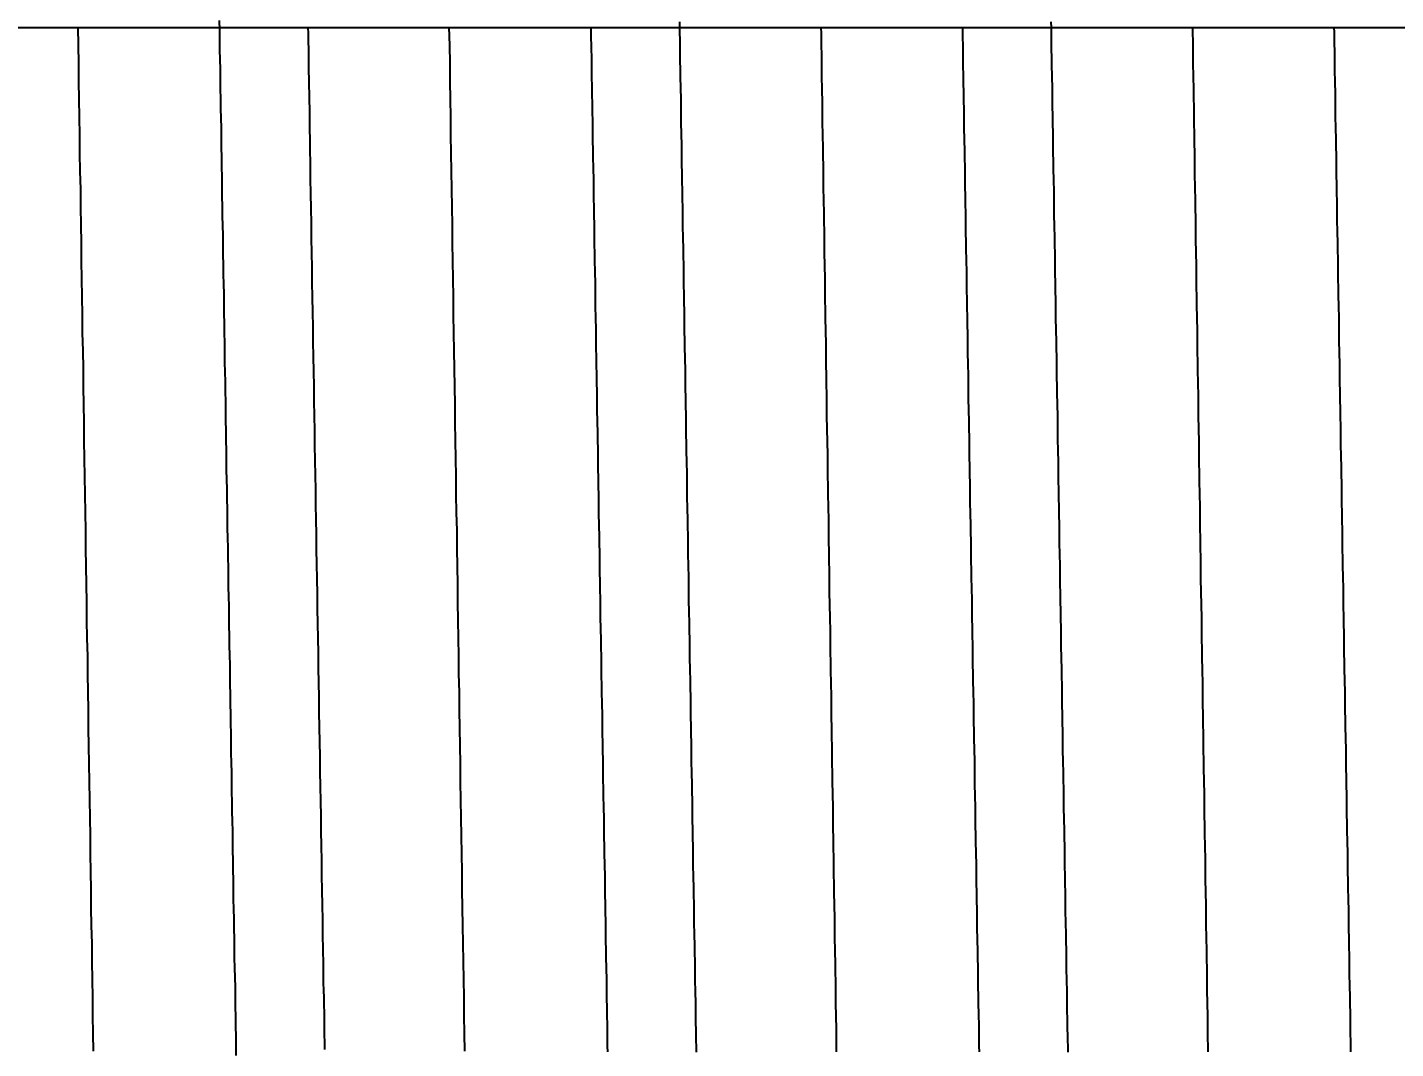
# Model space of a CAD drawing. Header units: millimetres. Extents: x 0 to 3800, y -67 to 2530.
# Drawn here: x 2221.72 to 2227.39, y 961.98 to 966.22 of the extents above; entities that cross this region are included whole.
import ezdxf
from ezdxf.lldxf.tags import DXFTag

# ---------------------------------------------------------------- set-up
doc = ezdxf.new("R2010")
doc.units = ezdxf.units.MM
for name, color, linetype in [('내부선 및 부속', 4, 'Continuous'), ('중심선', 1, 'DASHED'), ('치수선', 7, 'Continuous')]:
    doc.layers.add(name, color=color, linetype=linetype)
doc.styles.add('____', font='')
doc.styles.get('____').set_extended_font_data('굴림')
tags = doc.linetypes.add('DASHDOT', pattern=[70, 31, -13, 13, -13]).pattern_tags.tags
tags[10:11] = [DXFTag(74, 4), DXFTag(75, 0), DXFTag(340, '0'), DXFTag(46, 0.0), DXFTag(50, 0.0), DXFTag(44, 0.0), DXFTag(45, 0.0)]
tags[8:9] = [DXFTag(74, 4), DXFTag(75, 0), DXFTag(340, '0'), DXFTag(46, 0.0), DXFTag(50, 0.0), DXFTag(44, 0.0), DXFTag(45, 0.0)]
tags[6:7] = [DXFTag(74, 4), DXFTag(75, 0), DXFTag(340, '0'), DXFTag(46, 0.0), DXFTag(50, 0.0), DXFTag(44, 0.0), DXFTag(45, 0.0)]
tags[4:5] = [DXFTag(74, 4), DXFTag(75, 0), DXFTag(340, '0'), DXFTag(46, 0.0), DXFTag(50, 0.0), DXFTag(44, 0.0), DXFTag(45, 0.0)]
tags = doc.linetypes.add('DASHED', pattern=[25.72, 12.86, -12.86]).pattern_tags.tags
tags[6:7] = [DXFTag(74, 4), DXFTag(75, 0), DXFTag(340, '0'), DXFTag(46, 0.0), DXFTag(50, 0.0), DXFTag(44, 0.0), DXFTag(45, 0.0)]
tags[4:5] = [DXFTag(74, 4), DXFTag(75, 0), DXFTag(340, '0'), DXFTag(46, 0.0), DXFTag(50, 0.0), DXFTag(44, 0.0), DXFTag(45, 0.0)]
doc.dimstyles.new('MSADIM', dxfattribs={"dimtxt": 33, "dimasz": 17, "dimexe": 10, "dimexo": 7.5, "dimgap": 10, "dimtad": 0, "dimtih": 1, "dimtoh": 1, "dimdec": 0, "dimzin": 1, "dimdsep": 46, "dimtxsty": '____', "dimcen": 11.25, "dimadec": 0, "dimazin": 0, "dimtfac": 1, "dimtdec": 0, "dimtix": 1, "dimtmove": 0, "dimatfit": 3, "dimfxl": 1, "dimtolj": 1, "dimtzin": 1, "dimarcsym": 0})

# ---------------------------------------------------------------- blocks, each defined once
blk = doc.blocks.new('*D55')
at = {"layer": '치수선', "color": 0, "linetype": 'Continuous', "lineweight": -2, "transparency": 16777216}
for p, q in [((2172.9547, 966.2182), (2152.4547, 966.2182)), ((2162.4547, 949.2182), (2162.4547, 856.5344)), ((2162.4547, 718.2182), (2162.4547, 810.9019)), ((2254.9547, 701.2182), (2152.4547, 701.2182))]:
    blk.add_line(p, q, dxfattribs=at)
at = {"layer": '치수선', "color": 0, "linetype": 'Continuous', "transparency": 16777216}
for points in [[(2159.6213, 949.2182), (2165.288, 949.2182), (2162.4547, 966.2182)], [(2159.6213, 718.2182), (2165.288, 718.2182), (2162.4547, 701.2182)]]:
    blk.add_solid(points, dxfattribs=at)
at = {"layer": '치수선', "color": 0, "linetype": 'Continuous', "transparency": 16777216, "insert": (2162.4547, 833.7182), "char_height": 25, "attachment_point": 5, "style": '____'}
blk.add_mtext('\\A1;265', dxfattribs=at)
blk = doc.blocks.new('*D56')
at = {"layer": '치수선', "color": 0, "linetype": 'Continuous', "lineweight": -2, "transparency": 16777216}
for p, q in [((2172.9547, 966.2182), (2082.4547, 966.2182)), ((2092.4547, 949.2182), (2092.4547, 636.5511)), ((2092.4547, 278.2182), (2092.4547, 590.8853)), ((2224.9547, 261.2182), (2082.4547, 261.2182))]:
    blk.add_line(p, q, dxfattribs=at)
at = {"layer": '치수선', "color": 0, "linetype": 'Continuous', "transparency": 16777216}
for points in [[(2089.6213, 949.2182), (2095.288, 949.2182), (2092.4547, 966.2182)], [(2089.6213, 278.2182), (2095.288, 278.2182), (2092.4547, 261.2182)]]:
    blk.add_solid(points, dxfattribs=at)
at = {"layer": '치수선', "color": 0, "linetype": 'Continuous', "transparency": 16777216, "insert": (2092.4547, 613.7182), "char_height": 25, "attachment_point": 5, "style": '____'}
blk.add_mtext('\\A1;705', dxfattribs=at)

msp = doc.modelspace()

# ---------------------------------------------------------------- linework, layer by layer
at = {"layer": '내부선 및 부속', "linetype": 'Continuous', "flags": 128}
for points in [[(2221.9329, 966.2185), (2221.9339, 966.1435), (2221.9349, 966.0695), (2221.9359, 965.9945), (2221.9369, 965.9205), (2221.9379, 965.8455), (2221.9389, 965.7715), (2221.9399, 965.6965), (2221.9409, 965.6225), (2221.9429, 965.5475), (2221.9439, 965.4735), (2221.9449, 965.3985), (2221.9459, 965.3245), (2221.9469, 965.2505), (2221.9479, 965.1755), (2221.9489, 965.1015), (2221.9499, 965.0265), (2221.9509, 964.9525), (2221.9529, 964.8775), (2221.9539, 964.8035), (2221.9549, 964.7285), (2221.9559, 964.6545), (2221.9569, 964.5795), (2221.9579, 964.5055), (2221.9589, 964.4305), (2221.9599, 964.3565), (2221.9609, 964.2815), (2221.9629, 964.2075), (2221.9639, 964.1325), (2221.9649, 964.0585), (2221.9659, 963.9835), (2221.9669, 963.9095), (2221.9679, 963.8345), (2221.9689, 963.7605), (2221.9699, 963.6855), (2221.9719, 963.6115), (2221.9729, 963.5375), (2221.9739, 963.4625), (2221.9749, 963.3885), (2221.9759, 963.3135), (2221.9769, 963.2395), (2221.9779, 963.1645), (2221.9789, 963.0905), (2221.9809, 963.0155), (2221.9819, 962.9415), (2221.9829, 962.8665), (2221.9839, 962.7925), (2221.9849, 962.7175), (2221.9859, 962.6435), (2221.9869, 962.5685), (2221.9879, 962.4945), (2221.9899, 962.4195), (2221.9909, 962.3455), (2221.9919, 962.2705), (2221.9929, 962.1965), (2221.9939, 962.1215), (2221.9949, 962.0475), (2221.9959, 961.9735)], [(2222.5179, 966.2465), (2222.5189, 966.2065), (2222.5199, 966.1655), (2222.5199, 966.1255), (2222.5209, 966.0845), (2222.5219, 966.0445), (2222.5219, 966.0035), (2222.5229, 965.9635), (2222.5239, 965.9225), (2222.5239, 965.8825), (2222.5249, 965.8415), (2222.5259, 965.8015), (2222.5259, 965.7605), (2222.5269, 965.7205), (2222.5279, 965.6795), (2222.5279, 965.6395), (2222.5289, 965.5985), (2222.5289, 965.5585), (2222.5299, 965.5175), (2222.5309, 965.4775), (2222.5309, 965.4375), (2222.5319, 965.3965), (2222.5329, 965.3565), (2222.5329, 965.3155), (2222.5339, 965.2755), (2222.5339, 965.2755), (2222.5349, 965.2345), (2222.5349, 965.1945), (2222.5359, 965.1535), (2222.5369, 965.1135), (2222.5369, 965.0725), (2222.5379, 965.0325), (2222.5389, 964.9915), (2222.5389, 964.9515), (2222.5399, 964.9105), (2222.5409, 964.8705), (2222.5409, 964.8295), (2222.5419, 964.7895), (2222.5429, 964.7485), (2222.5429, 964.7085), (2222.5439, 964.6675), (2222.5439, 964.6275), (2222.5449, 964.5865), (2222.5459, 964.5465), (2222.5459, 964.5055), (2222.5469, 964.4655), (2222.5479, 964.4245), (2222.5479, 964.3845), (2222.5489, 964.3435), (2222.5499, 964.3035), (2222.5499, 964.2625), (2222.5509, 964.2225), (2222.5519, 964.1825), (2222.5519, 964.1415), (2222.5529, 964.1015), (2222.5539, 964.0605), (2222.5539, 964.0205), (2222.5549, 963.9795), (2222.5559, 963.9395), (2222.5559, 963.8985), (2222.5569, 963.8585), (2222.5579, 963.8175), (2222.5579, 963.7775), (2222.5589, 963.7365), (2222.5599, 963.6965), (2222.5599, 963.6555), (2222.5609, 963.6155), (2222.5619, 963.5745), (2222.5619, 963.5345), (2222.5629, 963.4935), (2222.5639, 963.4535), (2222.5639, 963.4125), (2222.5649, 963.3725), (2222.5649, 963.3315), (2222.5659, 963.2915), (2222.5669, 963.2505), (2222.5669, 963.2105), (2222.5679, 963.1695), (2222.5689, 963.1295), (2222.5689, 963.0885), (2222.5699, 963.0485), (2222.5709, 963.0075), (2222.5709, 962.9675), (2222.5719, 962.9275), (2222.5729, 962.8865), (2222.5729, 962.8465), (2222.5739, 962.8055), (2222.5749, 962.7655), (2222.5749, 962.7245), (2222.5759, 962.6845), (2222.5769, 962.6435), (2222.5769, 962.6035), (2222.5779, 962.5625), (2222.5789, 962.5225), (2222.5789, 962.4815), (2222.5799, 962.4415), (2222.5809, 962.4005), (2222.5809, 962.3605), (2222.5819, 962.3195), (2222.5829, 962.2795), (2222.5839, 962.2385), (2222.5839, 962.1985), (2222.5849, 962.1575), (2222.5859, 962.1175), (2222.5859, 962.0765), (2222.5869, 962.0365), (2222.5879, 961.9955), (2222.5879, 961.9555)], [(2222.8859, 966.2205), (2222.8869, 966.1895), (2222.8869, 966.1595), (2222.8879, 966.1285), (2222.8879, 966.1285), (2222.8879, 966.0975), (2222.8889, 966.0675), (2222.8889, 966.0365), (2222.8899, 966.0055), (2222.8899, 965.9745), (2222.8909, 965.9445), (2222.8909, 965.9135), (2222.8919, 965.8825), (2222.8919, 965.8515), (2222.8929, 965.8215), (2222.8929, 965.7905), (2222.8939, 965.7595), (2222.8939, 965.7295), (2222.8939, 965.6985), (2222.8949, 965.6675), (2222.8949, 965.6365), (2222.8959, 965.6065), (2222.8959, 965.5755), (2222.8969, 965.5445), (2222.8969, 965.5135), (2222.8979, 965.4835), (2222.8979, 965.4525), (2222.8989, 965.4215), (2222.8989, 965.3915), (2222.8999, 965.3605), (2222.8999, 965.3295), (2222.9009, 965.2985), (2222.9009, 965.2685), (2222.9019, 965.2375), (2222.9019, 965.2065), (2222.9029, 965.1755), (2222.9029, 965.1455), (2222.9039, 965.1145), (2222.9039, 965.0835), (2222.9049, 965.0535), (2222.9049, 965.0225), (2222.9059, 964.9915), (2222.9059, 964.9605), (2222.9069, 964.9305), (2222.9069, 964.8995), (2222.9079, 964.8685), (2222.9079, 964.8375), (2222.9089, 964.8075), (2222.9089, 964.7765), (2222.9099, 964.7455), (2222.9099, 964.7155), (2222.9109, 964.6845), (2222.9109, 964.6535), (2222.9119, 964.6225), (2222.9119, 964.5925), (2222.9129, 964.5615), (2222.9129, 964.5305), (2222.9139, 964.4995), (2222.9139, 964.4695), (2222.9149, 964.4385), (2222.9149, 964.4075), (2222.9159, 964.3775), (2222.9159, 964.3465), (2222.9169, 964.3155), (2222.9169, 964.2845), (2222.9179, 964.2545), (2222.9179, 964.2235), (2222.9189, 964.1925), (2222.9189, 964.1625), (2222.9199, 964.1315), (2222.9199, 964.1005), (2222.9209, 964.0695), (2222.9209, 964.0395), (2222.9219, 964.0085), (2222.9219, 963.9775), (2222.9229, 963.9465), (2222.9229, 963.9165), (2222.9239, 963.8855), (2222.9239, 963.8545), (2222.9249, 963.8245), (2222.9249, 963.7935), (2222.9259, 963.7625), (2222.9259, 963.7315), (2222.9269, 963.7015), (2222.9269, 963.6705), (2222.9279, 963.6395), (2222.9279, 963.6085), (2222.9289, 963.5785), (2222.9289, 963.5475), (2222.9299, 963.5165), (2222.9299, 963.4865), (2222.9309, 963.4555), (2222.9309, 963.4245), (2222.9319, 963.3935), (2222.9319, 963.3635), (2222.9329, 963.3325), (2222.9329, 963.3015), (2222.9339, 963.2705), (2222.9339, 963.2405), (2222.9349, 963.2095), (2222.9349, 963.1785), (2222.9359, 963.1485), (2222.9359, 963.1175), (2222.9369, 963.0865), (2222.9369, 963.0555), (2222.9369, 963.0555), (2222.9379, 963.0255), (2222.9379, 962.9945), (2222.9389, 962.9635), (2222.9389, 962.9325), (2222.9399, 962.9025), (2222.9399, 962.8715), (2222.9409, 962.8405), (2222.9409, 962.8105), (2222.9419, 962.7795), (2222.9419, 962.7485), (2222.9429, 962.7175), (2222.9429, 962.6875), (2222.9439, 962.6565), (2222.9439, 962.6255), (2222.9449, 962.5945), (2222.9449, 962.5645), (2222.9459, 962.5335), (2222.9459, 962.5025), (2222.9469, 962.4725), (2222.9469, 962.4415), (2222.9479, 962.4105), (2222.9479, 962.3795), (2222.9489, 962.3495), (2222.9489, 962.3185), (2222.9499, 962.2875), (2222.9499, 962.2575), (2222.9509, 962.2265), (2222.9519, 962.1955), (2222.9519, 962.1645), (2222.9529, 962.1345), (2222.9529, 962.1035), (2222.9539, 962.0725), (2222.9539, 962.0415), (2222.9549, 962.0115), (2222.9549, 961.9805)], [(2223.5359, 961.9735), (2223.5349, 962.0475), (2223.5339, 962.1215), (2223.5329, 962.1965), (2223.5319, 962.2705), (2223.5309, 962.3455), (2223.5289, 962.4195), (2223.5279, 962.4945), (2223.5269, 962.5685), (2223.5259, 962.6435), (2223.5249, 962.7175), (2223.5239, 962.7925), (2223.5229, 962.8665), (2223.5209, 962.9415), (2223.5199, 963.0155), (2223.5189, 963.0905), (2223.5179, 963.1645), (2223.5169, 963.2395), (2223.5159, 963.3135), (2223.5149, 963.3885), (2223.5139, 963.4625), (2223.5119, 963.5375), (2223.5109, 963.6115), (2223.5099, 963.6855), (2223.5089, 963.7605), (2223.5079, 963.8345), (2223.5069, 963.9095), (2223.5059, 963.9835), (2223.5049, 964.0585), (2223.5039, 964.1325), (2223.5019, 964.2075), (2223.5009, 964.2815), (2223.4999, 964.3565), (2223.4989, 964.4305), (2223.4979, 964.5055), (2223.4969, 964.5795), (2223.4959, 964.6545), (2223.4949, 964.7285), (2223.4939, 964.8035), (2223.4919, 964.8775), (2223.4909, 964.9525), (2223.4899, 965.0265), (2223.4889, 965.1015), (2223.4879, 965.1755), (2223.4869, 965.2505), (2223.4859, 965.3245), (2223.4849, 965.3985), (2223.4839, 965.4735), (2223.4819, 965.5475), (2223.4809, 965.6225), (2223.4799, 965.6965), (2223.4789, 965.7715), (2223.4779, 965.8455), (2223.4769, 965.9205), (2223.4759, 965.9945), (2223.4749, 966.0695), (2223.4739, 966.1435), (2223.4719, 966.2185)], [(2224.0589, 966.2185), (2224.0589, 966.1945), (2224.0589, 966.1715), (2224.0599, 966.1475), (2224.0599, 966.1235), (2224.0609, 966.0995), (2224.0609, 966.0755), (2224.0609, 966.0515), (2224.0619, 966.0275), (2224.0619, 966.0045), (2224.0629, 965.9805), (2224.0629, 965.9565), (2224.0629, 965.9325), (2224.0639, 965.9085), (2224.0639, 965.8845), (2224.0639, 965.8605), (2224.0649, 965.8375), (2224.0649, 965.8135), (2224.0659, 965.7895), (2224.0659, 965.7655), (2224.0659, 965.7415), (2224.0669, 965.7175), (2224.0669, 965.6935), (2224.0669, 965.6695), (2224.0679, 965.6465), (2224.0679, 965.6225), (2224.0689, 965.5985), (2224.0689, 965.5745), (2224.0689, 965.5505), (2224.0699, 965.5265), (2224.0699, 965.5025), (2224.0709, 965.4795), (2224.0709, 965.4555), (2224.0709, 965.4315), (2224.0719, 965.4075), (2224.0719, 965.3835), (2224.0719, 965.3595), (2224.0729, 965.3355), (2224.0729, 965.3115), (2224.0739, 965.2885), (2224.0739, 965.2645), (2224.0739, 965.2405), (2224.0749, 965.2165), (2224.0749, 965.1925), (2224.0759, 965.1685), (2224.0759, 965.1445), (2224.0759, 965.1215), (2224.0769, 965.0975), (2224.0769, 965.0735), (2224.0769, 965.0495), (2224.0779, 965.0255), (2224.0779, 965.0015), (2224.0789, 964.9775), (2224.0789, 964.9545), (2224.0789, 964.9305), (2224.0799, 964.9065), (2224.0799, 964.8825), (2224.0809, 964.8585), (2224.0809, 964.8345), (2224.0809, 964.8105), (2224.0819, 964.7865), (2224.0819, 964.7635), (2224.0819, 964.7635), (2224.0819, 964.7395), (2224.0829, 964.7155), (2224.0829, 964.6915), (2224.0839, 964.6675), (2224.0839, 964.6435), (2224.0839, 964.6195), (2224.0849, 964.5965), (2224.0849, 964.5725), (2224.0859, 964.5485), (2224.0859, 964.5245), (2224.0859, 964.5005), (2224.0869, 964.4765), (2224.0869, 964.4525), (2224.0879, 964.4285), (2224.0879, 964.4055), (2224.0879, 964.3815), (2224.0889, 964.3575), (2224.0889, 964.3335), (2224.0889, 964.3095), (2224.0899, 964.2855), (2224.0899, 964.2615), (2224.0909, 964.2385), (2224.0909, 964.2145), (2224.0909, 964.1905), (2224.0919, 964.1665), (2224.0919, 964.1425), (2224.0929, 964.1185), (2224.0929, 964.0945), (2224.0929, 964.0715), (2224.0939, 964.0475), (2224.0939, 964.0235), (2224.0939, 963.9995), (2224.0949, 963.9755), (2224.0949, 963.9515), (2224.0959, 963.9275), (2224.0959, 963.9035), (2224.0959, 963.8805), (2224.0969, 963.8565), (2224.0969, 963.8325), (2224.0979, 963.8085), (2224.0979, 963.7845), (2224.0979, 963.7605), (2224.0989, 963.7365), (2224.0989, 963.7135), (2224.0999, 963.6895), (2224.0999, 963.6655), (2224.0999, 963.6415), (2224.1009, 963.6175), (2224.1009, 963.5935), (2224.1009, 963.5695), (2224.1019, 963.5465), (2224.1019, 963.5225), (2224.1029, 963.4985), (2224.1029, 963.4745), (2224.1029, 963.4505), (2224.1039, 963.4265), (2224.1039, 963.4025), (2224.1049, 963.3785), (2224.1049, 963.3555), (2224.1049, 963.3315), (2224.1059, 963.3075), (2224.1059, 963.2835), (2224.1069, 963.2595), (2224.1069, 963.2355), (2224.1069, 963.2115), (2224.1079, 963.1885), (2224.1079, 963.1645), (2224.1079, 963.1405), (2224.1089, 963.1165), (2224.1089, 963.0925), (2224.1099, 963.0685), (2224.1099, 963.0445), (2224.1099, 963.0205), (2224.1109, 962.9975), (2224.1109, 962.9735), (2224.1119, 962.9495), (2224.1119, 962.9255), (2224.1119, 962.9015), (2224.1129, 962.8775), (2224.1129, 962.8535), (2224.1139, 962.8305), (2224.1139, 962.8065), (2224.1139, 962.7825), (2224.1149, 962.7585), (2224.1149, 962.7345), (2224.1159, 962.7105), (2224.1159, 962.6865), (2224.1159, 962.6635), (2224.1169, 962.6395), (2224.1169, 962.6155), (2224.1179, 962.5915), (2224.1179, 962.5675), (2224.1179, 962.5435), (2224.1189, 962.5195), (2224.1189, 962.4955), (2224.1199, 962.4725), (2224.1199, 962.4485), (2224.1199, 962.4245), (2224.1209, 962.4005), (2224.1209, 962.3765), (2224.1209, 962.3765), (2224.1209, 962.3525), (2224.1219, 962.3285), (2224.1219, 962.3055), (2224.1229, 962.2815), (2224.1229, 962.2575), (2224.1229, 962.2335), (2224.1239, 962.2095), (2224.1239, 962.1855), (2224.1249, 962.1615), (2224.1249, 962.1375), (2224.1249, 962.1145), (2224.1259, 962.0905), (2224.1259, 962.0665), (2224.1269, 962.0425), (2224.1269, 962.0185), (2224.1269, 961.9945), (2224.1279, 961.9705)], [(2224.4259, 966.2415), (2224.4259, 966.2175), (2224.4259, 966.1935), (2224.4269, 966.1695), (2224.4269, 966.1465), (2224.4279, 966.1225), (2224.4279, 966.0985), (2224.4279, 966.0745), (2224.4289, 966.0505), (2224.4289, 966.0265), (2224.4289, 966.0025), (2224.4299, 965.9785), (2224.4299, 965.9555), (2224.4309, 965.9315), (2224.4309, 965.9075), (2224.4309, 965.8835), (2224.4319, 965.8595), (2224.4319, 965.8355), (2224.4319, 965.8115), (2224.4329, 965.7885), (2224.4329, 965.7645), (2224.4339, 965.7405), (2224.4339, 965.7165), (2224.4339, 965.6925), (2224.4349, 965.6685), (2224.4349, 965.6445), (2224.4359, 965.6205), (2224.4359, 965.5975), (2224.4359, 965.5735), (2224.4369, 965.5495), (2224.4369, 965.5255), (2224.4369, 965.5015), (2224.4379, 965.4775), (2224.4379, 965.4535), (2224.4389, 965.4305), (2224.4389, 965.4065), (2224.4389, 965.3825), (2224.4399, 965.3585), (2224.4399, 965.3345), (2224.4409, 965.3105), (2224.4409, 965.2865), (2224.4409, 965.2635), (2224.4419, 965.2395), (2224.4419, 965.2155), (2224.4419, 965.1915), (2224.4429, 965.1675), (2224.4429, 965.1435), (2224.4439, 965.1195), (2224.4439, 965.0955), (2224.4439, 965.0725), (2224.4449, 965.0485), (2224.4449, 965.0245), (2224.4459, 965.0005), (2224.4459, 964.9765), (2224.4459, 964.9525), (2224.4469, 964.9285), (2224.4469, 964.9055), (2224.4469, 964.8815), (2224.4479, 964.8575), (2224.4479, 964.8335), (2224.4489, 964.8095), (2224.4489, 964.7855), (2224.4489, 964.7855), (2224.4489, 964.7615), (2224.4499, 964.7375), (2224.4499, 964.7145), (2224.4509, 964.6905), (2224.4509, 964.6665), (2224.4509, 964.6425), (2224.4519, 964.6185), (2224.4519, 964.5945), (2224.4519, 964.5705), (2224.4529, 964.5475), (2224.4529, 964.5235), (2224.4539, 964.4995), (2224.4539, 964.4755), (2224.4539, 964.4515), (2224.4549, 964.4275), (2224.4549, 964.4035), (2224.4559, 964.3805), (2224.4559, 964.3565), (2224.4559, 964.3325), (2224.4569, 964.3085), (2224.4569, 964.2845), (2224.4569, 964.2605), (2224.4579, 964.2365), (2224.4579, 964.2125), (2224.4589, 964.1895), (2224.4589, 964.1655), (2224.4589, 964.1415), (2224.4599, 964.1175), (2224.4599, 964.0935), (2224.4609, 964.0695), (2224.4609, 964.0455), (2224.4609, 964.0225), (2224.4619, 963.9985), (2224.4619, 963.9745), (2224.4629, 963.9505), (2224.4629, 963.9265), (2224.4629, 963.9025), (2224.4639, 963.8785), (2224.4639, 963.8545), (2224.4639, 963.8315), (2224.4649, 963.8075), (2224.4649, 963.7835), (2224.4659, 963.7595), (2224.4659, 963.7355), (2224.4659, 963.7115), (2224.4669, 963.6875), (2224.4669, 963.6645), (2224.4679, 963.6405), (2224.4679, 963.6165), (2224.4679, 963.5925), (2224.4689, 963.5685), (2224.4689, 963.5445), (2224.4699, 963.5205), (2224.4699, 963.4975), (2224.4699, 963.4735), (2224.4709, 963.4495), (2224.4709, 963.4255), (2224.4709, 963.4015), (2224.4719, 963.3775), (2224.4719, 963.3535), (2224.4729, 963.3295), (2224.4729, 963.3065), (2224.4729, 963.2825), (2224.4739, 963.2585), (2224.4739, 963.2345), (2224.4749, 963.2105), (2224.4749, 963.1865), (2224.4749, 963.1625), (2224.4759, 963.1395), (2224.4759, 963.1155), (2224.4769, 963.0915), (2224.4769, 963.0675), (2224.4769, 963.0435), (2224.4779, 963.0195), (2224.4779, 962.9955), (2224.4789, 962.9715), (2224.4789, 962.9485), (2224.4789, 962.9245), (2224.4799, 962.9005), (2224.4799, 962.8765), (2224.4799, 962.8525), (2224.4809, 962.8285), (2224.4809, 962.8045), (2224.4819, 962.7815), (2224.4819, 962.7575), (2224.4819, 962.7335), (2224.4829, 962.7095), (2224.4829, 962.6855), (2224.4839, 962.6615), (2224.4839, 962.6375), (2224.4839, 962.6145), (2224.4849, 962.5905), (2224.4849, 962.5665), (2224.4859, 962.5425), (2224.4859, 962.5185), (2224.4859, 962.4945), (2224.4869, 962.4705), (2224.4869, 962.4465), (2224.4879, 962.4235), (2224.4879, 962.3995), (2224.4879, 962.3995), (2224.4879, 962.3755), (2224.4889, 962.3515), (2224.4889, 962.3275), (2224.4899, 962.3035), (2224.4899, 962.2795), (2224.4899, 962.2565), (2224.4909, 962.2325), (2224.4909, 962.2085), (2224.4919, 962.1845), (2224.4919, 962.1605), (2224.4919, 962.1365), (2224.4929, 962.1125), (2224.4929, 962.0885), (2224.4939, 962.0655), (2224.4939, 962.0415), (2224.4939, 962.0175), (2224.4949, 961.9935), (2224.4949, 961.9695)], [(2225.0119, 966.2185), (2225.0129, 966.1915), (2225.0129, 966.1645), (2225.0129, 966.1375), (2225.0139, 966.1095), (2225.0139, 966.0825), (2225.0149, 966.0555), (2225.0149, 966.0285), (2225.0149, 966.0015), (2225.0159, 965.9745), (2225.0159, 965.9475), (2225.0169, 965.9205), (2225.0169, 965.8935), (2225.0169, 965.8665), (2225.0179, 965.8395), (2225.0179, 965.8125), (2225.0189, 965.7855), (2225.0189, 965.7585), (2225.0199, 965.7315), (2225.0199, 965.7045), (2225.0199, 965.6775), (2225.0209, 965.6505), (2225.0209, 965.6225), (2225.0219, 965.5955), (2225.0219, 965.5685), (2225.0219, 965.5415), (2225.0229, 965.5145), (2225.0229, 965.4875), (2225.0239, 965.4605), (2225.0239, 965.4335), (2225.0239, 965.4065), (2225.0249, 965.3795), (2225.0249, 965.3525), (2225.0259, 965.3255), (2225.0259, 965.2985), (2225.0259, 965.2715), (2225.0269, 965.2445), (2225.0269, 965.2175), (2225.0279, 965.1905), (2225.0279, 965.1635), (2225.0279, 965.1355), (2225.0289, 965.1085), (2225.0289, 965.0815), (2225.0299, 965.0545), (2225.0299, 965.0275), (2225.0299, 965.0005), (2225.0309, 964.9735), (2225.0309, 964.9465), (2225.0319, 964.9195), (2225.0319, 964.8925), (2225.0319, 964.8655), (2225.0329, 964.8385), (2225.0329, 964.8115), (2225.0339, 964.7845), (2225.0339, 964.7575), (2225.0339, 964.7305), (2225.0349, 964.7035), (2225.0349, 964.6765), (2225.0359, 964.6485), (2225.0359, 964.6215), (2225.0359, 964.5945), (2225.0369, 964.5675), (2225.0369, 964.5405), (2225.0379, 964.5135), (2225.0379, 964.4865), (2225.0389, 964.4595), (2225.0389, 964.4325), (2225.0389, 964.4055), (2225.0399, 964.3785), (2225.0399, 964.3515), (2225.0409, 964.3245), (2225.0409, 964.2975), (2225.0409, 964.2705), (2225.0419, 964.2435), (2225.0419, 964.2165), (2225.0429, 964.1885), (2225.0429, 964.1615), (2225.0429, 964.1345), (2225.0439, 964.1075), (2225.0439, 964.0805), (2225.0449, 964.0535), (2225.0449, 964.0265), (2225.0449, 963.9995), (2225.0459, 963.9725), (2225.0459, 963.9455), (2225.0469, 963.9185), (2225.0469, 963.8915), (2225.0469, 963.8645), (2225.0479, 963.8375), (2225.0479, 963.8105), (2225.0489, 963.7835), (2225.0489, 963.7565), (2225.0499, 963.7295), (2225.0499, 963.7015), (2225.0499, 963.6745), (2225.0509, 963.6475), (2225.0509, 963.6205), (2225.0519, 963.5935), (2225.0519, 963.5665), (2225.0519, 963.5395), (2225.0529, 963.5125), (2225.0529, 963.5125), (2225.0529, 963.4855), (2225.0539, 963.4585), (2225.0539, 963.4315), (2225.0539, 963.4045), (2225.0549, 963.3775), (2225.0549, 963.3505), (2225.0559, 963.3235), (2225.0559, 963.2965), (2225.0559, 963.2695), (2225.0569, 963.2425), (2225.0569, 963.2145), (2225.0579, 963.1875), (2225.0579, 963.1605), (2225.0589, 963.1335), (2225.0589, 963.1065), (2225.0589, 963.0795), (2225.0599, 963.0525), (2225.0599, 963.0255), (2225.0609, 962.9985), (2225.0609, 962.9715), (2225.0609, 962.9445), (2225.0619, 962.9175), (2225.0619, 962.8905), (2225.0629, 962.8635), (2225.0629, 962.8365), (2225.0629, 962.8095), (2225.0639, 962.7825), (2225.0639, 962.7555), (2225.0649, 962.7275), (2225.0649, 962.7005), (2225.0659, 962.6735), (2225.0659, 962.6465), (2225.0659, 962.6195), (2225.0669, 962.5925), (2225.0669, 962.5655), (2225.0679, 962.5385), (2225.0679, 962.5115), (2225.0679, 962.4845), (2225.0689, 962.4575), (2225.0689, 962.4305), (2225.0699, 962.4035), (2225.0699, 962.3765), (2225.0709, 962.3495), (2225.0709, 962.3225), (2225.0709, 962.2955), (2225.0719, 962.2685), (2225.0719, 962.2405), (2225.0729, 962.2135), (2225.0729, 962.1865), (2225.0729, 962.1595), (2225.0739, 962.1325), (2225.0739, 962.1055), (2225.0749, 962.0785), (2225.0749, 962.0515), (2225.0759, 962.0245), (2225.0759, 961.9975), (2225.0759, 961.9705)], [(2225.5989, 966.2185), (2225.5989, 966.1955), (2225.5989, 966.1715), (2225.5999, 966.1475), (2225.5999, 966.1235), (2225.5999, 966.0995), (2225.6009, 966.0755), (2225.6009, 966.0515), (2225.6019, 966.0275), (2225.6019, 966.0045), (2225.6019, 965.9805), (2225.6029, 965.9565), (2225.6029, 965.9325), (2225.6029, 965.9085), (2225.6039, 965.8845), (2225.6039, 965.8605), (2225.6049, 965.8375), (2225.6049, 965.8135), (2225.6049, 965.7895), (2225.6059, 965.7655), (2225.6059, 965.7415), (2225.6069, 965.7175), (2225.6069, 965.6935), (2225.6069, 965.6695), (2225.6079, 965.6465), (2225.6079, 965.6225), (2225.6079, 965.5985), (2225.6089, 965.5745), (2225.6089, 965.5505), (2225.6099, 965.5265), (2225.6099, 965.5025), (2225.6099, 965.4795), (2225.6109, 965.4555), (2225.6109, 965.4315), (2225.6119, 965.4075), (2225.6119, 965.3835), (2225.6119, 965.3595), (2225.6129, 965.3355), (2225.6129, 965.3125), (2225.6129, 965.2885), (2225.6139, 965.2645), (2225.6139, 965.2405), (2225.6149, 965.2165), (2225.6149, 965.1925), (2225.6149, 965.1685), (2225.6159, 965.1445), (2225.6159, 965.1215), (2225.6169, 965.0975), (2225.6169, 965.0735), (2225.6169, 965.0495), (2225.6179, 965.0255), (2225.6179, 965.0015), (2225.6179, 964.9775), (2225.6189, 964.9545), (2225.6189, 964.9305), (2225.6199, 964.9065), (2225.6199, 964.8825), (2225.6199, 964.8585), (2225.6209, 964.8345), (2225.6209, 964.8105), (2225.6219, 964.7865), (2225.6219, 964.7635), (2225.6219, 964.7635), (2225.6219, 964.7395), (2225.6229, 964.7155), (2225.6229, 964.6915), (2225.6229, 964.6675), (2225.6239, 964.6435), (2225.6239, 964.6195), (2225.6249, 964.5965), (2225.6249, 964.5725), (2225.6249, 964.5485), (2225.6259, 964.5245), (2225.6259, 964.5005), (2225.6269, 964.4765), (2225.6269, 964.4525), (2225.6269, 964.4295), (2225.6279, 964.4055), (2225.6279, 964.3815), (2225.6279, 964.3575), (2225.6289, 964.3335), (2225.6289, 964.3095), (2225.6299, 964.2855), (2225.6299, 964.2615), (2225.6299, 964.2385), (2225.6309, 964.2145), (2225.6309, 964.1905), (2225.6319, 964.1665), (2225.6319, 964.1425), (2225.6319, 964.1185), (2225.6329, 964.0945), (2225.6329, 964.0715), (2225.6339, 964.0475), (2225.6339, 964.0235), (2225.6339, 963.9995), (2225.6349, 963.9755), (2225.6349, 963.9515), (2225.6349, 963.9275), (2225.6359, 963.9035), (2225.6359, 963.8805), (2225.6369, 963.8565), (2225.6369, 963.8325), (2225.6369, 963.8085), (2225.6379, 963.7845), (2225.6379, 963.7605), (2225.6389, 963.7365), (2225.6389, 963.7135), (2225.6389, 963.6895), (2225.6399, 963.6655), (2225.6399, 963.6415), (2225.6409, 963.6175), (2225.6409, 963.5935), (2225.6409, 963.5695), (2225.6419, 963.5465), (2225.6419, 963.5225), (2225.6419, 963.4985), (2225.6429, 963.4745), (2225.6429, 963.4505), (2225.6439, 963.4265), (2225.6439, 963.4025), (2225.6439, 963.3785), (2225.6449, 963.3555), (2225.6449, 963.3315), (2225.6459, 963.3075), (2225.6459, 963.2835), (2225.6459, 963.2595), (2225.6469, 963.2355), (2225.6469, 963.2115), (2225.6479, 963.1885), (2225.6479, 963.1645), (2225.6479, 963.1405), (2225.6489, 963.1165), (2225.6489, 963.0925), (2225.6489, 963.0685), (2225.6499, 963.0445), (2225.6499, 963.0205), (2225.6509, 962.9975), (2225.6509, 962.9735), (2225.6509, 962.9495), (2225.6519, 962.9255), (2225.6519, 962.9015), (2225.6529, 962.8775), (2225.6529, 962.8535), (2225.6529, 962.8305), (2225.6539, 962.8065), (2225.6539, 962.7825), (2225.6549, 962.7585), (2225.6549, 962.7345), (2225.6549, 962.7105), (2225.6559, 962.6865), (2225.6559, 962.6635), (2225.6569, 962.6395), (2225.6569, 962.6155), (2225.6569, 962.5915), (2225.6579, 962.5675), (2225.6579, 962.5435), (2225.6589, 962.5195), (2225.6589, 962.4955), (2225.6589, 962.4725), (2225.6599, 962.4485), (2225.6599, 962.4245), (2225.6609, 962.4005), (2225.6609, 962.3765), (2225.6609, 962.3765), (2225.6609, 962.3525), (2225.6619, 962.3285), (2225.6619, 962.3055), (2225.6619, 962.2815), (2225.6629, 962.2575), (2225.6629, 962.2335), (2225.6639, 962.2095), (2225.6639, 962.1855), (2225.6639, 962.1615), (2225.6649, 962.1375), (2225.6649, 962.1145), (2225.6659, 962.0905), (2225.6659, 962.0665), (2225.6659, 962.0425), (2225.6669, 962.0185), (2225.6669, 961.9945), (2225.6679, 961.9705)], [(2225.9649, 966.2415), (2225.9659, 966.2175), (2225.9659, 966.1935), (2225.9669, 966.1695), (2225.9669, 966.1465), (2225.9669, 966.1225), (2225.9679, 966.0985), (2225.9679, 966.0745), (2225.9679, 966.0505), (2225.9689, 966.0265), (2225.9689, 966.0025), (2225.9699, 965.9785), (2225.9699, 965.9555), (2225.9699, 965.9315), (2225.9709, 965.9075), (2225.9709, 965.8835), (2225.9719, 965.8595), (2225.9719, 965.8355), (2225.9719, 965.8115), (2225.9729, 965.7885), (2225.9729, 965.7645), (2225.9729, 965.7405), (2225.9739, 965.7165), (2225.9739, 965.6925), (2225.9749, 965.6685), (2225.9749, 965.6445), (2225.9749, 965.6205), (2225.9759, 965.5975), (2225.9759, 965.5735), (2225.9769, 965.5495), (2225.9769, 965.5255), (2225.9769, 965.5015), (2225.9779, 965.4775), (2225.9779, 965.4535), (2225.9779, 965.4305), (2225.9789, 965.4065), (2225.9789, 965.3825), (2225.9799, 965.3585), (2225.9799, 965.3345), (2225.9799, 965.3105), (2225.9809, 965.2865), (2225.9809, 965.2635), (2225.9819, 965.2395), (2225.9819, 965.2155), (2225.9819, 965.1915), (2225.9829, 965.1675), (2225.9829, 965.1435), (2225.9829, 965.1195), (2225.9839, 965.0955), (2225.9839, 965.0725), (2225.9849, 965.0485), (2225.9849, 965.0245), (2225.9849, 965.0005), (2225.9859, 964.9765), (2225.9859, 964.9525), (2225.9869, 964.9285), (2225.9869, 964.9055), (2225.9869, 964.8815), (2225.9879, 964.8575), (2225.9879, 964.8335), (2225.9879, 964.8095), (2225.9889, 964.7855), (2225.9889, 964.7855), (2225.9889, 964.7615), (2225.9899, 964.7375), (2225.9899, 964.7145), (2225.9899, 964.6905), (2225.9909, 964.6665), (2225.9909, 964.6425), (2225.9919, 964.6185), (2225.9919, 964.5945), (2225.9919, 964.5705), (2225.9929, 964.5475), (2225.9929, 964.5235), (2225.9929, 964.4995), (2225.9939, 964.4755), (2225.9939, 964.4515), (2225.9949, 964.4275), (2225.9949, 964.4035), (2225.9949, 964.3805), (2225.9959, 964.3565), (2225.9959, 964.3325), (2225.9969, 964.3085), (2225.9969, 964.2845), (2225.9969, 964.2605), (2225.9979, 964.2365), (2225.9979, 964.2125), (2225.9979, 964.1895), (2225.9989, 964.1655), (2225.9989, 964.1415), (2225.9999, 964.1175), (2225.9999, 964.0935), (2225.9999, 964.0695), (2226.0009, 964.0455), (2226.0009, 964.0225), (2226.0019, 963.9985), (2226.0019, 963.9745), (2226.0019, 963.9505), (2226.0029, 963.9265), (2226.0029, 963.9025), (2226.0039, 963.8785), (2226.0039, 963.8545), (2226.0039, 963.8315), (2226.0049, 963.8075), (2226.0049, 963.7835), (2226.0049, 963.7595), (2226.0059, 963.7355), (2226.0059, 963.7115), (2226.0069, 963.6875), (2226.0069, 963.6645), (2226.0069, 963.6405), (2226.0079, 963.6165), (2226.0079, 963.5925), (2226.0089, 963.5685), (2226.0089, 963.5445), (2226.0089, 963.5205), (2226.0099, 963.4975), (2226.0099, 963.4735), (2226.0109, 963.4495), (2226.0109, 963.4255), (2226.0109, 963.4015), (2226.0119, 963.3775), (2226.0119, 963.3535), (2226.0119, 963.3295), (2226.0129, 963.3065), (2226.0129, 963.2825), (2226.0139, 963.2585), (2226.0139, 963.2345), (2226.0139, 963.2105), (2226.0149, 963.1865), (2226.0149, 963.1625), (2226.0159, 963.1395), (2226.0159, 963.1155), (2226.0159, 963.0915), (2226.0169, 963.0675), (2226.0169, 963.0435), (2226.0179, 963.0195), (2226.0179, 962.9955), (2226.0179, 962.9715), (2226.0189, 962.9485), (2226.0189, 962.9245), (2226.0199, 962.9005), (2226.0199, 962.8765), (2226.0199, 962.8525), (2226.0209, 962.8285), (2226.0209, 962.8045), (2226.0209, 962.7815), (2226.0219, 962.7575), (2226.0219, 962.7335), (2226.0229, 962.7095), (2226.0229, 962.6855), (2226.0229, 962.6615), (2226.0239, 962.6375), (2226.0239, 962.6145), (2226.0249, 962.5905), (2226.0249, 962.5665), (2226.0249, 962.5425), (2226.0259, 962.5185), (2226.0259, 962.4945), (2226.0269, 962.4705), (2226.0269, 962.4465), (2226.0269, 962.4235), (2226.0279, 962.3995), (2226.0279, 962.3995), (2226.0279, 962.3755), (2226.0289, 962.3515), (2226.0289, 962.3275), (2226.0289, 962.3035), (2226.0299, 962.2795), (2226.0299, 962.2565), (2226.0309, 962.2325), (2226.0309, 962.2085), (2226.0309, 962.1845), (2226.0319, 962.1605), (2226.0319, 962.1365), (2226.0329, 962.1125), (2226.0329, 962.0885), (2226.0329, 962.0655), (2226.0339, 962.0415), (2226.0339, 962.0175), (2226.0349, 961.9935), (2226.0349, 961.9695)], [(2226.5519, 966.2185), (2226.5519, 966.1915), (2226.5529, 966.1645), (2226.5529, 966.1375), (2226.5539, 966.1095), (2226.5539, 966.0825), (2226.5539, 966.0555), (2226.5549, 966.0285), (2226.5549, 966.0015), (2226.5559, 965.9745), (2226.5559, 965.9475), (2226.5559, 965.9205), (2226.5569, 965.8935), (2226.5569, 965.8665), (2226.5579, 965.8395), (2226.5579, 965.8125), (2226.5589, 965.7855), (2226.5589, 965.7585), (2226.5589, 965.7315), (2226.5599, 965.7045), (2226.5599, 965.6775), (2226.5609, 965.6505), (2226.5609, 965.6225), (2226.5609, 965.5955), (2226.5619, 965.5685), (2226.5619, 965.5415), (2226.5629, 965.5145), (2226.5629, 965.4875), (2226.5629, 965.4605), (2226.5639, 965.4335), (2226.5639, 965.4065), (2226.5649, 965.3795), (2226.5649, 965.3525), (2226.5649, 965.3255), (2226.5659, 965.2985), (2226.5659, 965.2715), (2226.5669, 965.2445), (2226.5669, 965.2175), (2226.5669, 965.1905), (2226.5679, 965.1635), (2226.5679, 965.1355), (2226.5689, 965.1085), (2226.5689, 965.0815), (2226.5689, 965.0545), (2226.5699, 965.0275), (2226.5699, 965.0005), (2226.5709, 964.9735), (2226.5709, 964.9465), (2226.5709, 964.9195), (2226.5719, 964.8925), (2226.5719, 964.8655), (2226.5729, 964.8385), (2226.5729, 964.8115), (2226.5729, 964.7845), (2226.5739, 964.7575), (2226.5739, 964.7305), (2226.5749, 964.7035), (2226.5749, 964.6765), (2226.5759, 964.6485), (2226.5759, 964.6215), (2226.5759, 964.5945), (2226.5769, 964.5675), (2226.5769, 964.5405), (2226.5779, 964.5135), (2226.5779, 964.4865), (2226.5779, 964.4595), (2226.5789, 964.4325), (2226.5789, 964.4055), (2226.5799, 964.3785), (2226.5799, 964.3515), (2226.5799, 964.3245), (2226.5809, 964.2975), (2226.5809, 964.2705), (2226.5819, 964.2435), (2226.5819, 964.2165), (2226.5819, 964.1885), (2226.5829, 964.1615), (2226.5829, 964.1345), (2226.5839, 964.1075), (2226.5839, 964.0805), (2226.5839, 964.0535), (2226.5849, 964.0265), (2226.5849, 963.9995), (2226.5859, 963.9725), (2226.5859, 963.9455), (2226.5859, 963.9185), (2226.5869, 963.8915), (2226.5869, 963.8645), (2226.5879, 963.8375), (2226.5879, 963.8105), (2226.5889, 963.7835), (2226.5889, 963.7565), (2226.5889, 963.7295), (2226.5899, 963.7015), (2226.5899, 963.6745), (2226.5909, 963.6475), (2226.5909, 963.6205), (2226.5909, 963.5935), (2226.5919, 963.5665), (2226.5919, 963.5395), (2226.5929, 963.5125), (2226.5929, 963.5125), (2226.5929, 963.4855), (2226.5929, 963.4585), (2226.5939, 963.4315), (2226.5939, 963.4045), (2226.5949, 963.3775), (2226.5949, 963.3505), (2226.5949, 963.3235), (2226.5959, 963.2965), (2226.5959, 963.2695), (2226.5969, 963.2425), (2226.5969, 963.2145), (2226.5979, 963.1875), (2226.5979, 963.1605), (2226.5979, 963.1335), (2226.5989, 963.1065), (2226.5989, 963.0795), (2226.5999, 963.0525), (2226.5999, 963.0255), (2226.5999, 962.9985), (2226.6009, 962.9715), (2226.6009, 962.9445), (2226.6019, 962.9175), (2226.6019, 962.8905), (2226.6019, 962.8635), (2226.6029, 962.8365), (2226.6029, 962.8095), (2226.6039, 962.7825), (2226.6039, 962.7555), (2226.6049, 962.7275), (2226.6049, 962.7005), (2226.6049, 962.6735), (2226.6059, 962.6465), (2226.6059, 962.6195), (2226.6069, 962.5925), (2226.6069, 962.5655), (2226.6069, 962.5385), (2226.6079, 962.5115), (2226.6079, 962.4845), (2226.6089, 962.4575), (2226.6089, 962.4305), (2226.6099, 962.4035), (2226.6099, 962.3765), (2226.6099, 962.3495), (2226.6109, 962.3225), (2226.6109, 962.2955), (2226.6119, 962.2685), (2226.6119, 962.2405), (2226.6119, 962.2135), (2226.6129, 962.1865), (2226.6129, 962.1595), (2226.6139, 962.1325), (2226.6139, 962.1055), (2226.6139, 962.0785), (2226.6149, 962.0515), (2226.6149, 962.0245), (2226.6159, 961.9975), (2226.6159, 961.9705)], [(2227.1379, 966.2185), (2227.1389, 966.1955), (2227.1389, 966.1715), (2227.1389, 966.1475), (2227.1399, 966.1235), (2227.1399, 966.0995), (2227.1409, 966.0755), (2227.1409, 966.0515), (2227.1409, 966.0275), (2227.1419, 966.0045), (2227.1419, 965.9805), (2227.1429, 965.9565), (2227.1429, 965.9325), (2227.1429, 965.9085), (2227.1439, 965.8845), (2227.1439, 965.8605), (2227.1439, 965.8375), (2227.1449, 965.8135), (2227.1449, 965.7895), (2227.1459, 965.7655), (2227.1459, 965.7415), (2227.1459, 965.7175), (2227.1469, 965.6935), (2227.1469, 965.6695), (2227.1479, 965.6465), (2227.1479, 965.6225), (2227.1479, 965.5985), (2227.1489, 965.5745), (2227.1489, 965.5505), (2227.1489, 965.5265), (2227.1499, 965.5025), (2227.1499, 965.4795), (2227.1509, 965.4555), (2227.1509, 965.4315), (2227.1509, 965.4075), (2227.1519, 965.3835), (2227.1519, 965.3595), (2227.1529, 965.3355), (2227.1529, 965.3125), (2227.1529, 965.2885), (2227.1539, 965.2645), (2227.1539, 965.2405), (2227.1539, 965.2165), (2227.1549, 965.1925), (2227.1549, 965.1685), (2227.1559, 965.1445), (2227.1559, 965.1215), (2227.1559, 965.0975), (2227.1569, 965.0735), (2227.1569, 965.0495), (2227.1579, 965.0255), (2227.1579, 965.0015), (2227.1579, 964.9775), (2227.1589, 964.9545), (2227.1589, 964.9305), (2227.1589, 964.9065), (2227.1599, 964.8825), (2227.1599, 964.8585), (2227.1609, 964.8345), (2227.1609, 964.8105), (2227.1609, 964.7865), (2227.1619, 964.7635), (2227.1619, 964.7635), (2227.1619, 964.7395), (2227.1629, 964.7155), (2227.1629, 964.6915), (2227.1629, 964.6675), (2227.1639, 964.6435), (2227.1639, 964.6195), (2227.1639, 964.5965), (2227.1649, 964.5725), (2227.1649, 964.5485), (2227.1659, 964.5245), (2227.1659, 964.5005), (2227.1659, 964.4765), (2227.1669, 964.4525), (2227.1669, 964.4295), (2227.1679, 964.4055), (2227.1679, 964.3815), (2227.1679, 964.3575), (2227.1689, 964.3335), (2227.1689, 964.3095), (2227.1689, 964.2855), (2227.1699, 964.2615), (2227.1699, 964.2385), (2227.1709, 964.2145), (2227.1709, 964.1905), (2227.1709, 964.1665), (2227.1719, 964.1425), (2227.1719, 964.1185), (2227.1729, 964.0945), (2227.1729, 964.0715), (2227.1729, 964.0475), (2227.1739, 964.0235), (2227.1739, 963.9995), (2227.1739, 963.9755), (2227.1749, 963.9515), (2227.1749, 963.9275), (2227.1759, 963.9035), (2227.1759, 963.8805), (2227.1759, 963.8565), (2227.1769, 963.8325), (2227.1769, 963.8085), (2227.1779, 963.7845), (2227.1779, 963.7605), (2227.1779, 963.7365), (2227.1789, 963.7135), (2227.1789, 963.6895), (2227.1799, 963.6655), (2227.1799, 963.6415), (2227.1799, 963.6175), (2227.1809, 963.5935), (2227.1809, 963.5695), (2227.1809, 963.5465), (2227.1819, 963.5225), (2227.1819, 963.4985), (2227.1829, 963.4745), (2227.1829, 963.4505), (2227.1829, 963.4265), (2227.1839, 963.4025), (2227.1839, 963.3785), (2227.1849, 963.3555), (2227.1849, 963.3315), (2227.1849, 963.3075), (2227.1859, 963.2835), (2227.1859, 963.2595), (2227.1869, 963.2355), (2227.1869, 963.2115), (2227.1869, 963.1885), (2227.1879, 963.1645), (2227.1879, 963.1405), (2227.1889, 963.1165), (2227.1889, 963.0925), (2227.1889, 963.0685), (2227.1899, 963.0445), (2227.1899, 963.0205), (2227.1899, 962.9975), (2227.1909, 962.9735), (2227.1909, 962.9495), (2227.1919, 962.9255), (2227.1919, 962.9015), (2227.1919, 962.8775), (2227.1929, 962.8535), (2227.1929, 962.8305), (2227.1939, 962.8065), (2227.1939, 962.7825), (2227.1939, 962.7585), (2227.1949, 962.7345), (2227.1949, 962.7105), (2227.1959, 962.6865), (2227.1959, 962.6635), (2227.1959, 962.6395), (2227.1969, 962.6155), (2227.1969, 962.5915), (2227.1979, 962.5675), (2227.1979, 962.5435), (2227.1979, 962.5195), (2227.1989, 962.4955), (2227.1989, 962.4725), (2227.1999, 962.4485), (2227.1999, 962.4245), (2227.1999, 962.4005), (2227.2009, 962.3765), (2227.2009, 962.3765), (2227.2009, 962.3525), (2227.2019, 962.3285), (2227.2019, 962.3055), (2227.2019, 962.2815), (2227.2029, 962.2575), (2227.2029, 962.2335), (2227.2039, 962.2095), (2227.2039, 962.1855), (2227.2039, 962.1615), (2227.2049, 962.1375), (2227.2049, 962.1145), (2227.2049, 962.0905), (2227.2059, 962.0665), (2227.2059, 962.0425), (2227.2069, 962.0185), (2227.2069, 961.9945), (2227.2069, 961.9705)]]:
    msp.add_lwpolyline(points, dxfattribs=at)
at = {"layer": '중심선', "linetype": 'DASHDOT'}
msp.add_line((2180.4547, 966.2182), (2387.9547, 966.2182), dxfattribs=at)

# ---------------------------------------------------------------- dimensions: what is measured, and where the dimension line sits
at = {"layer": '치수선', "linetype": 'Continuous'}
for base, p1, picture, middle in [((2092.4547, 966.2182), (2232.4547, 261.2182), '*D56', (2092.4547, 613.7182)), ((2162.4547, 966.2182), (2262.4547, 701.2182), '*D55', (2162.4547, 833.7182))]:
    dim = msp.add_linear_dim(base=base, p1=p1, p2=(2180.4547, 966.2182), angle=90, dimstyle='MSADIM', override={"dimtxt": 25}, dxfattribs=at)
    dim.commit()
    dim.dimension.update_dxf_attribs({"geometry": picture, "text_midpoint": middle})

doc.saveas('drawing.dxf')
